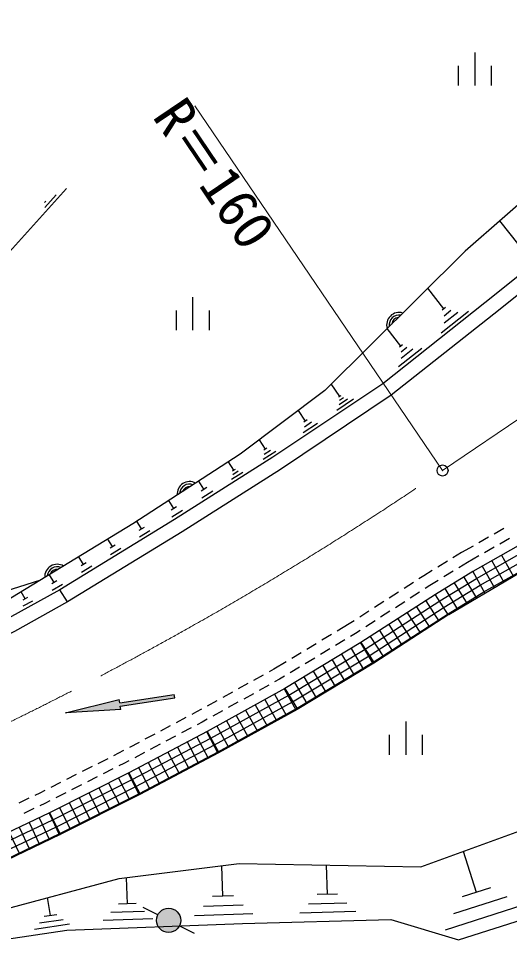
# Model space of a CAD drawing. Units: millimetres at full size, sheet at 1:1000; details may follow other scales. Extents: x 40000 to 680000, y 20000 to 380000.
# Drawn here: x 329516 to 351804, y 277630 to 319446 of the extents above; entities that cross this region are included whole.
import ezdxf
from ezdxf.enums import TextEntityAlignment as Align

# ---------------------------------------------------------------- set-up
doc = ezdxf.new("R2010")
doc.units = ezdxf.units.MM
doc.header["$LTSCALE"] = 1000
doc.linetypes.add('CHAIN', pattern=[18.5, 12, -1.5, 3.5, -1.5])
for name, color, linetype, lineweight in [('M-BGD', 7, 'Continuous', 25), ('M-BMK', 2, 'CHAIN', 13), ('M-STR-HTXT', 7, 'Continuous', 13)]:
    doc.layers.add(name, color=color, linetype=linetype, lineweight=lineweight)
doc.styles.add('ＭＳ ゴシック', font='')
doc.styles.get('ＭＳ ゴシック').set_extended_font_data('MS Gothic')

msp = doc.modelspace()

# ---------------------------------------------------------------- hatches: boundary and pattern name
at = {"layer": 'M-BGD'}
for points in [[(334159, 288113), (334136, 288262), (336606, 288643), (336584, 288791), (334113, 288410), (334090, 288558), (331654, 287954)], [(335838, 278794, 1), (336820, 278299, 0.41421), (336577, 279037, 0.41421)]]:
    msp.add_hatch(color=256, dxfattribs=at).paths.add_polyline_path(points)

# ---------------------------------------------------------------- linework, layer by layer
for p, q in [((350225, 317899), (350225, 316399)), ((349475, 317299), (349475, 316399)), ((350975, 317299), (350975, 316399)), ((324725, 304023), (331699, 311735)), ((330701, 311105), (330754, 311164)), ((331227, 311449), (330712, 310879)), ((352232, 309169), (351361, 310262)), ((348826, 306280), (348092, 307208)), ((337422, 306808), (337422, 305308)), ((336672, 306208), (336672, 305308)), ((338172, 306208), (338172, 305308)), ((349934, 306151), (348697, 305172)), ((348903, 306341), (348749, 306219)), ((349144, 306196), (348834, 305952)), ((349462, 306112), (348843, 305623)), ((346876, 304590), (346249, 305382)), ((347822, 304480), (346766, 303644)), ((346942, 304642), (346810, 304538)), ((347147, 304519), (346883, 304310)), ((347419, 304447), (346890, 304029)), ((344094, 302304), (343715, 302871)), ((344141, 302336), (344047, 302273)), ((344724, 302179), (343969, 301674)), ((344451, 302179), (344073, 301926)), ((344272, 302241), (344084, 302115)), ((342544, 301188), (342219, 301673)), ((343084, 301081), (342437, 300648)), ((342625, 301242), (342463, 301134)), ((342814, 301135), (342490, 300918)), ((340724, 299912), (340452, 300342)), ((340795, 299957), (340652, 299867)), ((340958, 299860), (340671, 299678)), ((341192, 299807), (340619, 299444)), ((339285, 298956), (339044, 299337)), ((339349, 298996), (339222, 298916)), ((339700, 298863), (339192, 298541)), ((339493, 298909), (339239, 298748)), ((348755, 298945), (348769, 298946)), ((337936, 298093), (337700, 298466)), ((338060, 298172), (337812, 298015)), ((338341, 298002), (337845, 297688)), ((336570, 297220), (336340, 297584)), ((336691, 297297), (336449, 297143)), ((336966, 297131), (336481, 296824)), ((335103, 296298), (334891, 296644)), ((350299, 294055), (355082, 296761)), ((335218, 296369), (334987, 296228)), ((335475, 296209), (335013, 295926)), ((350467, 293748), (355249, 296454)), ((351543, 296310), (351108, 296064)), ((333789, 295493), (333577, 295838)), ((350847, 295916), (350412, 295670)), ((351803, 295860), (351368, 295613)), ((333904, 295564), (333674, 295423)), ((334160, 295404), (333699, 295122)), ((349623, 295223), (349235, 294986)), ((350151, 295522), (349623, 295223)), ((350636, 293441), (353886, 295280)), ((351107, 295465), (350672, 295219)), ((332475, 294691), (332262, 295038)), ((348980, 294829), (348553, 294568)), ((350411, 295071), (349887, 294775)), ((351001, 294854), (351548, 293887)), ((351436, 295100), (351979, 294142)), ((332591, 294762), (332359, 294620)), ((332848, 294601), (332385, 294318)), ((348298, 294411), (347910, 294173)), ((349247, 294383), (348821, 294122)), ((349887, 294775), (349503, 294540)), ((350566, 294608), (351118, 293632)), ((330521, 293980), (323455, 291730)), ((331139, 293874), (330927, 294221)), ((347910, 294173), (347690, 294032)), ((348565, 293965), (348182, 293730)), ((348636, 293035), (350299, 294054)), ((349721, 294111), (350308, 293154)), ((350131, 294362), (350687, 293378)), ((331255, 293945), (331024, 293803)), ((331513, 293784), (331050, 293500)), ((347438, 293869), (347018, 293598)), ((348192, 293736), (347969, 293592)), ((348829, 292742), (350468, 293747)), ((348869, 293588), (349447, 292645)), ((349295, 293849), (349878, 292899)), ((331400, 293539), (328616, 292008)), ((329817, 293120), (329640, 293444)), ((329925, 293180), (329710, 293061)), ((331739, 292985), (331400, 293539)), ((346766, 293435), (346346, 293164)), ((347717, 293430), (347297, 293159)), ((348420, 293312), (349016, 292388)), ((349022, 292450), (350636, 293440)), ((330151, 293024), (329720, 292787)), ((345244, 290846), (348635, 293035)), ((345429, 290549), (348828, 292743)), ((346094, 293001), (345674, 292730)), ((347045, 292996), (346625, 292725)), ((347580, 292770), (348176, 291846)), ((348000, 293041), (348596, 292117)), ((345422, 292567), (345002, 292296)), ((345615, 290251), (349021, 292451)), ((346373, 292562), (345952, 292291)), ((347159, 292499), (347756, 291574)), ((344530, 291992), (343977, 291659)), ((344750, 292133), (344530, 291992)), ((345700, 292128), (345280, 291857)), ((346319, 291956), (346916, 291032)), ((346739, 292227), (347336, 291303)), ((343720, 291504), (343291, 291247)), ((344805, 291550), (344587, 291419)), ((345028, 291694), (344805, 291550)), ((345899, 291685), (346496, 290761)), ((343034, 291092), (342606, 290834)), ((344330, 291264), (343902, 291007)), ((345038, 291130), (345604, 290187)), ((345059, 291143), (345656, 290219)), ((345479, 291414), (346076, 290490)), ((341784, 288765), (345244, 290846)), ((342349, 290680), (341920, 290422)), ((343645, 290852), (343216, 290595)), ((344609, 290872), (345176, 289929)), ((341663, 290268), (341110, 289935)), ((341959, 288462), (345429, 290549)), ((342134, 288159), (345615, 290251)), ((342959, 290440), (342530, 290182)), ((343752, 290357), (344319, 289414)), ((344181, 290614), (344747, 289672)), ((341110, 289935), (340887, 289812)), ((342273, 290028), (341845, 289770)), ((342895, 289841), (343462, 288899)), ((343324, 290099), (343890, 289156)), ((340625, 289667), (340187, 289425)), ((341370, 289484), (341141, 289358)), ((341588, 289615), (341370, 289484)), ((342467, 289584), (343033, 288641)), ((339924, 289280), (339487, 289038)), ((340878, 289213), (340441, 288971)), ((341578, 289051), (342109, 288088)), ((341610, 289068), (342177, 288126)), ((342038, 289326), (342605, 288383)), ((331654, 287954), (334090, 288558)), ((334113, 288410), (334090, 288558)), ((334113, 288410), (336584, 288791)), ((334136, 288262), (336606, 288643)), ((336606, 288643), (336584, 288791)), ((338243, 286809), (341784, 288765)), ((339224, 288893), (338786, 288651)), ((340178, 288826), (339740, 288584)), ((340702, 288567), (341234, 287604)), ((341140, 288809), (341672, 287846)), ((334159, 288113), (331654, 287954)), ((334159, 288113), (334136, 288262)), ((337824, 288120), (337601, 287997)), ((338524, 288506), (338086, 288265)), ((338409, 286501), (341959, 288462)), ((338575, 286193), (342134, 288159)), ((339478, 288439), (339040, 288197)), ((340265, 288325), (340796, 287363)), ((337113, 287739), (336671, 287505)), ((337601, 287997), (337378, 287879)), ((338777, 288052), (338340, 287811)), ((339389, 287842), (339921, 286879)), ((339827, 288084), (340359, 287121)), ((336406, 287365), (335964, 287132)), ((337356, 287279), (336914, 287046)), ((337848, 287539), (337621, 287419)), ((338077, 287666), (337848, 287539)), ((338514, 287358), (339046, 286396)), ((338952, 287600), (339483, 286637)), ((347092, 287559), (347092, 286059)), ((335698, 286991), (335256, 286758)), ((336649, 286905), (336207, 286672)), ((337615, 286873), (338129, 285900)), ((338057, 287107), (338571, 286134)), ((338076, 287117), (338608, 286154)), ((346342, 286959), (346342, 286059)), ((347842, 286959), (347842, 286059)), ((334991, 286618), (334549, 286384)), ((334681, 284927), (338243, 286809)), ((334842, 284616), (338409, 286501)), ((335941, 286532), (335499, 286298)), ((337173, 286640), (337687, 285667)), ((334061, 286126), (333836, 286013)), ((334284, 286244), (334061, 286126)), ((335234, 286158), (334792, 285924)), ((335003, 284306), (338575, 286193)), ((336289, 286172), (336803, 285200)), ((336731, 286406), (337245, 285433)), ((333569, 285877), (333123, 285651)), ((334300, 285665), (334070, 285548)), ((334527, 285784), (334300, 285665)), ((335405, 285705), (335918, 284733)), ((335847, 285939), (336361, 284966)), ((332855, 285516), (332409, 285290)), ((333803, 285413), (333357, 285187)), ((334498, 285227), (334995, 284246)), ((334520, 285238), (335034, 284266)), ((334963, 285472), (335476, 284499)), ((331428, 284793), (330981, 284567)), ((331084, 283106), (334681, 284927)), ((332141, 285155), (331695, 284929)), ((333089, 285052), (332643, 284826)), ((333606, 284775), (334103, 283794)), ((334052, 285001), (334549, 284020)), ((330714, 284432), (330489, 284318)), ((331238, 282792), (334842, 284616)), ((332375, 284690), (331929, 284464)), ((333160, 284550), (333657, 283568)), ((347784, 280970), (357029, 284352)), ((329991, 284082), (329539, 283867)), ((330489, 284318), (330262, 284210)), ((330948, 283968), (330718, 283851)), ((331662, 284329), (331215, 284103)), ((331392, 282478), (335003, 284306)), ((332268, 284098), (332765, 283117)), ((332714, 284324), (333211, 283342)), ((330214, 283612), (329763, 283398)), ((330718, 283851), (330485, 283741)), ((331376, 283646), (331873, 282665)), ((331822, 283872), (332319, 282891)), ((327439, 281375), (331084, 283106)), ((330454, 283194), (330926, 282201)), ((330906, 283409), (331377, 282415)), ((330930, 283420), (331427, 282439)), ((327586, 281057), (331238, 282792)), ((329551, 282765), (330023, 281772)), ((330002, 282980), (330474, 281986)), ((327733, 280740), (331392, 282478)), ((329099, 282551), (329571, 281557)), ((350301, 279814), (349706, 281671)), ((334082, 280440), (339539, 281122)), ((338793, 279641), (338744, 281019)), ((339539, 281122), (347784, 280970)), ((343534, 279725), (343498, 281050)), ((326504, 278410), (334082, 280440)), ((334460, 279300), (334417, 280470)), ((350944, 280020), (349659, 279608)), ((330966, 278761), (330842, 279584)), ((339270, 279659), (338317, 279624)), ((342678, 279293), (344412, 279340)), ((343993, 279737), (343075, 279712)), ((349270, 278853), (351699, 279632)), ((333708, 278913), (335237, 278968)), ((334864, 279315), (334055, 279286)), ((335838, 278794), (335169, 279132)), ((337908, 279185), (339709, 279250)), ((344830, 278943), (342281, 278874)), ((352453, 279244), (348882, 278099)), ((349484, 277659), (353785, 279038)), ((330466, 278427), (331542, 278589)), ((331251, 278804), (330681, 278718)), ((335610, 278622), (333361, 278540)), ((340148, 278842), (337500, 278746)), ((339687, 278397), (346422, 278579)), ((346422, 278579), (349484, 277659)), ((328532, 277630), (331709, 278109)), ((331833, 278374), (330251, 278136)), ((331709, 278109), (339687, 278397)), ((336820, 278299), (337490, 277961))]:
    msp.add_line(p, q, dxfattribs=at)
for points in [[(355192, 313603), (349794, 308895), (343417, 302575), (339574, 299680), (334705, 296524), (327569, 292184)], [(355134, 310097), (350678, 306548), (346045, 302883), (341056, 299544), (336603, 296724), (331400, 293539)], [(355539, 309589), (351082, 306039), (346428, 302357), (341411, 298999), (336947, 296172), (331739, 292985)], [(349049, 292409), (351970, 294136), (356064, 296580), (364442, 301658), (364825, 302733)], [(354913, 297068), (350131, 294362), (348443, 293327)], [(348443, 293327), (345059, 291143), (341610, 289068), (338076, 287117), (334520, 285238), (330930, 283420), (327292, 281693), (323631, 280046), (321777, 279256), (305186, 272230)], [(331739, 292985), (329331, 291644), (325661, 289801), (322030, 288131), (307874, 282062), (304182, 280601), (301224, 279626), (298103, 278770), (294852, 278052)], [(349049, 292409), (345641, 290209), (342159, 288115), (338599, 286149), (335026, 284261), (331414, 282433), (327754, 280694), (324072, 279038), (322206, 278243), (305580, 271274)]]:
    msp.add_lwpolyline(points, dxfattribs=at)
for centre, radius in [((348762, 298946), 250), ((336329, 278546), 550)]:
    msp.add_circle(centre, radius, dxfattribs=at)
for centre, radius, start, end in [((346793, 305546), 567, 72.8131, 196.6681), ((346793, 305546), 453, 80.7724, 188.7087), ((346793, 305546), 340, 96.3978, 173.0833), ((337284, 297878), 567, 61.0288, 184.8838), ((337284, 297878), 453, 68.9881, 176.9244), ((337284, 297878), 340, 84.6135, 161.299), ((331275, 294126), 567, 59.3764, 183.2314), ((331275, 294126), 453, 67.3358, 175.2721), ((331275, 294126), 340, 82.9612, 159.6467)]:
    msp.add_arc(centre, radius, start, end, dxfattribs=at)
at = {"layer": 'M-BMK'}
msp.add_line((348762, 298946), (353805, 302375), dxfattribs=at)
for start, end in [(299.39829, 304.21808), (298.55978, 299.39829), (292.90149, 298.55978)]:
    msp.add_arc((258787, 431250), 160000, start, end, dxfattribs=at)
at = {"layer": 'M-STR-HTXT'}
msp.add_line((348762, 298946), (337515, 315484), dxfattribs=at)
msp.add_arc((258787, 431250), 130000, 299.39829, 304.21808, dxfattribs=at)

# ---------------------------------------------------------------- texts
at = {"layer": 'M-BGD', "style": 'ＭＳ ゴシック'}
msp.add_text('R＝160', height=1833, rotation=304.055, dxfattribs=at).set_placement((337199, 311593), align=Align.BOTTOM_CENTER)

doc.saveas('drawing.dxf')
